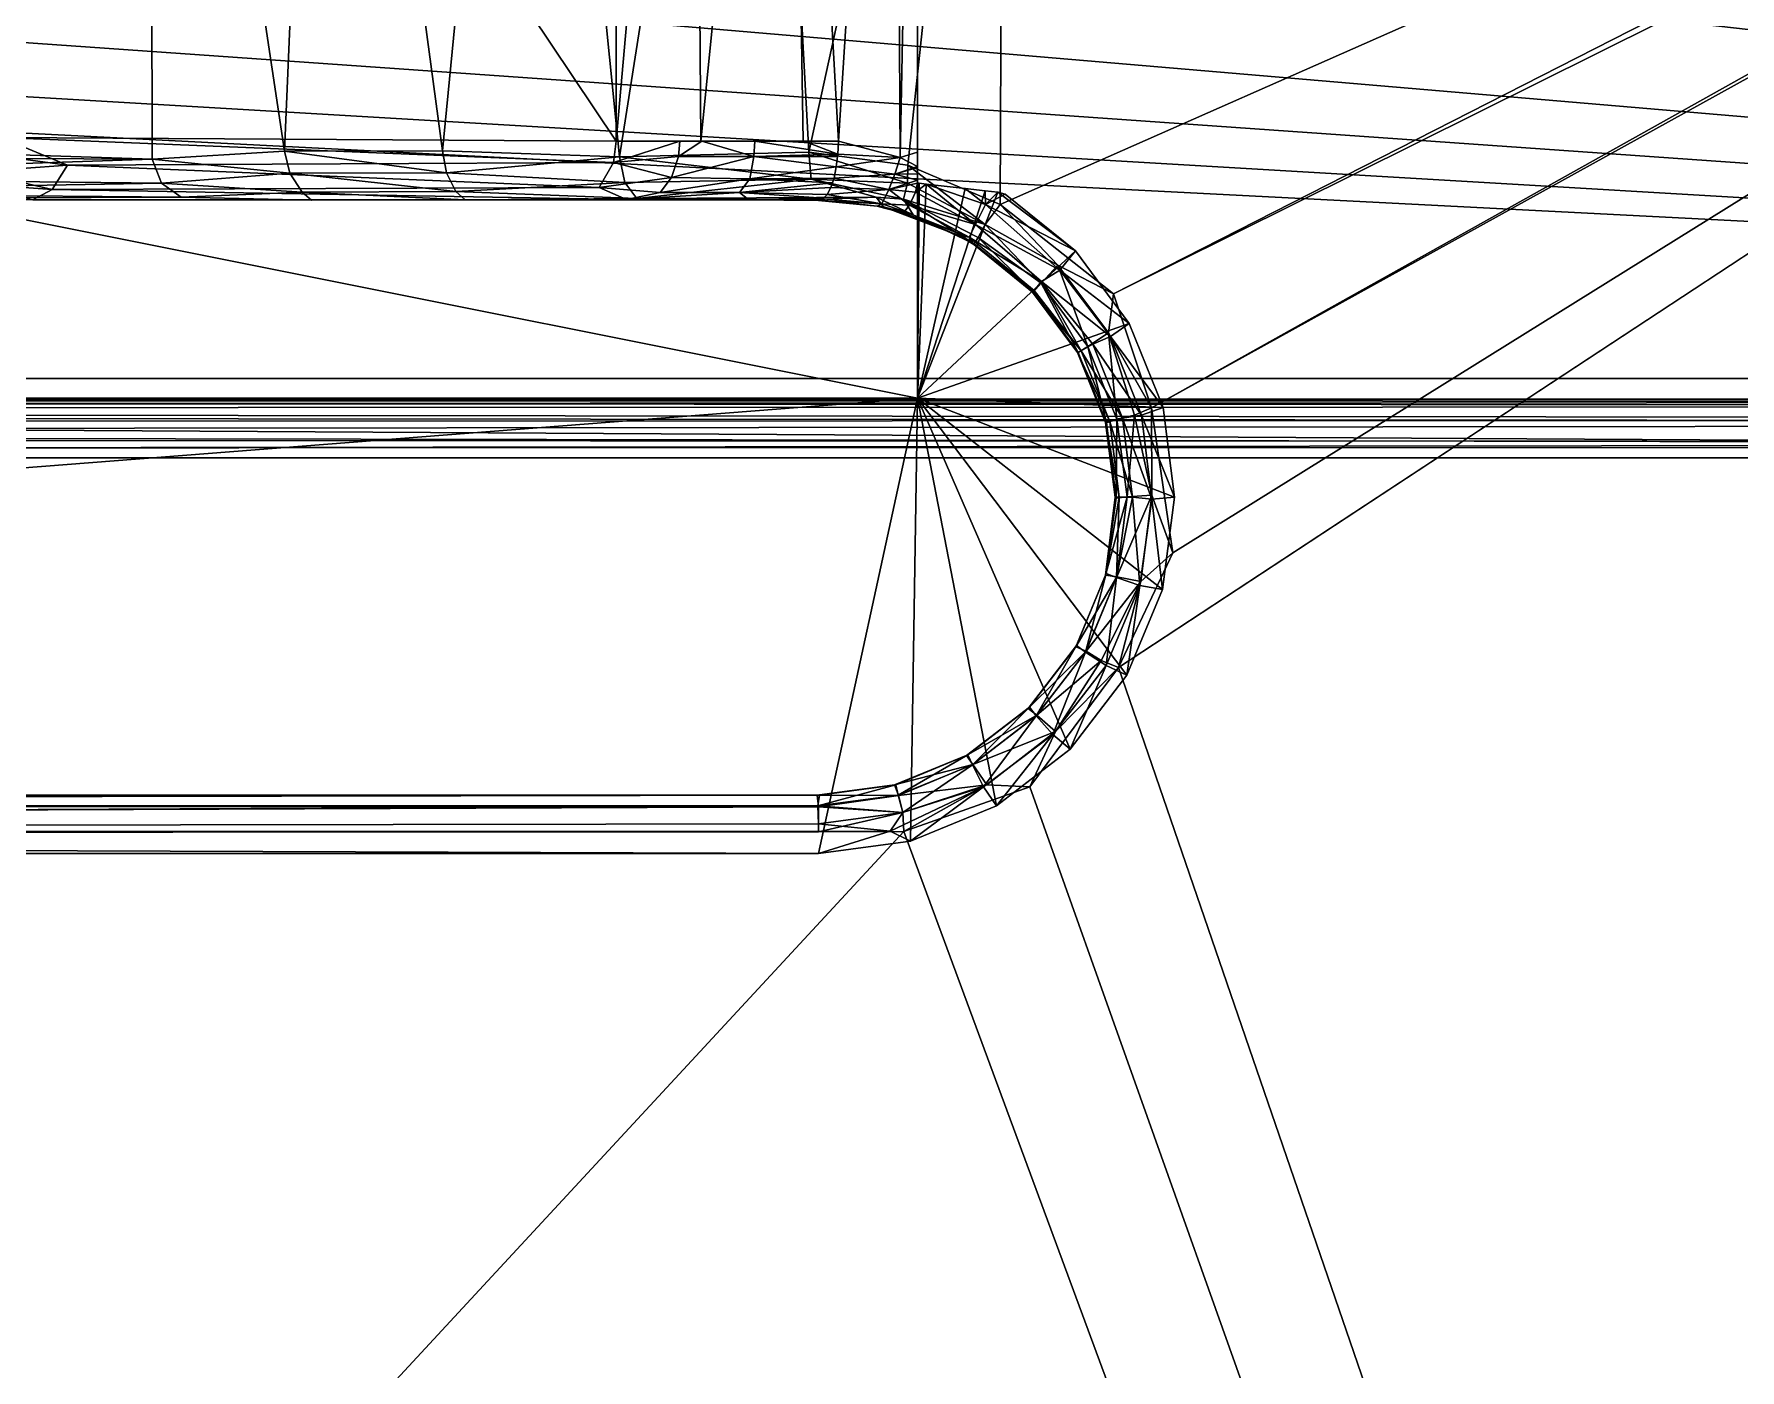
# Model space of a CAD drawing. Extents: x 1024.23 to 1033.17, y -779.2 to -772.4.
# Drawn here: x 1029.754 to 1030.616, y -774.091 to -773.416 of the extents above; entities that cross this region are included whole.
import ezdxf

# ---------------------------------------------------------------- set-up
doc = ezdxf.new("R2010")
doc.units = 0

msp = doc.modelspace()

# ---------------------------------------------------------------- linework, layer by layer
for points in [[(1031.472534, -772.96637, 5.699553), (1030.329102, -773.678345, 5.699544), (1030.301636, -773.736206, 5.699123)], [(1031.472534, -772.96637, 5.699553), (1030.301636, -773.736206, 5.699123), (1032.170044, -779.170166, 5.699554)], [(1030.329102, -773.678345, 5.699544), (1031.472534, -772.96637, 5.699553), (1030.318359, -773.60498, 5.699123)], [(1030.318359, -773.60498, 5.699123), (1031.472534, -772.96637, 5.699553), (1031.401489, -772.999084, 5.699123)], [(1027.200073, -773.600159, 4.699555), (1030.200073, -773.600159, 4.699555), (1027.200073, -773.000183, 4.699555)], [(1027.200073, -773.000183, 4.699555), (1030.200073, -773.600159, 4.699555), (1030.200073, -773.000183, 4.699555)], [(1030.200073, -773.600159, 4.699555), (1030.200073, -773.475769, 5.395577), (1030.200073, -773.000183, 4.699555)], [(1030.200073, -773.000183, 4.699555), (1030.200073, -773.475769, 5.395577), (1030.200073, -773.030151, 5.395577)], [(1030.318359, -773.60498, 5.699123), (1031.401489, -772.999084, 5.699123), (1030.299194, -773.547302, 5.699549)], [(1030.299194, -773.547302, 5.699549), (1031.401489, -772.999084, 5.699123), (1031.335693, -773.019226, 5.699176)], [(1029.505005, -773.469238, 5.098463), (1029.8125, -773.024841, 5.489408), (1029.501099, -773.032593, 5.093271)], [(1029.813354, -773.479309, 5.489368), (1029.8125, -773.024841, 5.489408), (1029.505005, -773.469238, 5.098463)], [(1029.880127, -773.475281, 5.561125), (1029.899414, -773.024719, 5.577492), (1029.8125, -773.024841, 5.489408)], [(1029.880127, -773.475281, 5.561125), (1029.8125, -773.024841, 5.489408), (1029.813354, -773.479309, 5.489368)], [(1029.960083, -773.475037, 5.619996), (1029.899414, -773.024719, 5.577492), (1029.880127, -773.475281, 5.561125)], [(1029.960083, -773.475037, 5.619996), (1030.004028, -773.024719, 5.64384), (1029.899414, -773.024719, 5.577492)], [(1030.049438, -773.478088, 5.663051), (1030.004028, -773.024719, 5.64384), (1029.960083, -773.475037, 5.619996)], [(1030.049438, -773.478088, 5.663051), (1030.120728, -773.024719, 5.685105), (1030.004028, -773.024719, 5.64384)], [(1030.047852, -773.030151, 5.304009), (1030.08728, -773.025146, 5.344484), (1030.047852, -773.470154, 5.304009)], [(1030.047852, -773.470154, 5.304009), (1030.08728, -773.025146, 5.344484), (1030.090576, -773.470154, 5.346629)], [(1030.145142, -773.47583, 5.69003), (1030.120728, -773.024719, 5.685105), (1030.049438, -773.478088, 5.663051)], [(1030.090576, -773.470154, 5.346629), (1030.08728, -773.025146, 5.344484), (1030.13501, -773.025696, 5.374614)], [(1030.090576, -773.470154, 5.346629), (1030.13501, -773.025696, 5.374614), (1030.142334, -773.470154, 5.377757)], [(1030.145142, -773.47583, 5.69003), (1030.243896, -773.02478, 5.699205), (1030.120728, -773.024719, 5.685105)], [(1030.160156, -773.470154, 5.384913), (1030.13501, -773.025696, 5.374614), (1030.188599, -773.022705, 5.393919)], [(1030.142334, -773.470154, 5.377757), (1030.13501, -773.025696, 5.374614), (1030.160156, -773.470154, 5.384913)], [(1030.19519, -773.4823, 5.697005), (1030.243896, -773.02478, 5.699205), (1030.145142, -773.47583, 5.69003)], [(1030.160156, -773.470154, 5.384913), (1030.188599, -773.022705, 5.393919), (1030.191284, -773.478394, 5.39413)], [(1030.191284, -773.478394, 5.39413), (1030.188599, -773.022705, 5.393919), (1030.200073, -773.030151, 5.395577)], [(1030.19519, -773.4823, 5.697005), (1030.241821, -773.502197, 5.69911), (1030.243896, -773.02478, 5.699205)], [(1030.243896, -773.02478, 5.699205), (1030.241821, -773.502197, 5.69911), (1031.335693, -773.019226, 5.699176)], [(1031.335693, -773.019226, 5.699176), (1030.241821, -773.502197, 5.69911), (1030.299194, -773.547302, 5.699549)], [(1029.75354, -773.030945, 4.929466), (1030.047852, -773.470154, 5.304009), (1029.736816, -773.468445, 4.908814)], [(1030.047852, -773.030151, 5.304009), (1030.047852, -773.470154, 5.304009), (1029.75354, -773.030945, 4.929466)], [(1030.191284, -773.478394, 5.39413), (1030.200073, -773.030151, 5.395577), (1030.200073, -773.475769, 5.395577)], [(1025.230103, -773.59021, 2.679559), (1028.459961, -773.400208, 2.679559), (1032.170044, -773.59021, 2.679559)], [(1028.940063, -773.400208, 2.679559), (1032.170044, -773.59021, 2.679559), (1028.459961, -773.400208, 2.679559)], [(1029.459961, -773.400208, 2.679559), (1032.170044, -773.59021, 2.679559), (1028.940063, -773.400208, 2.679559)], [(1029.459961, -773.400208, 2.679559), (1029.940063, -773.400208, 2.679559), (1032.170044, -773.59021, 2.679559)], [(1029.940063, -773.400208, 2.679559), (1030.5, -773.400208, 2.679559), (1032.170044, -773.59021, 2.679559)], [(1031.150024, -773.400208, 2.679559), (1032.170044, -773.59021, 2.679559), (1030.5, -773.400208, 2.679559)], [(1029.813354, -773.479309, 5.489368), (1029.505005, -773.469238, 5.098463), (1029.537354, -773.477966, 5.138176)], [(1029.736816, -773.468445, 4.908814), (1029.770508, -773.482422, 4.954925), (1029.731689, -773.477173, 4.908119)], [(1030.046387, -773.481079, 5.305125), (1029.770508, -773.482422, 4.954925), (1029.736816, -773.468445, 4.908814)], [(1030.046387, -773.481079, 5.305125), (1029.736816, -773.468445, 4.908814), (1030.047852, -773.470154, 5.304009)], [(1029.880127, -773.475281, 5.561125), (1029.813354, -773.479309, 5.489368), (1029.882935, -773.48645, 5.557981)], [(1029.880127, -773.475281, 5.561125), (1029.962036, -773.486267, 5.616371), (1029.960083, -773.475037, 5.619996)], [(1029.882935, -773.48645, 5.557981), (1029.962036, -773.486267, 5.616371), (1029.880127, -773.475281, 5.561125)], [(1030.049438, -773.478088, 5.663051), (1029.960083, -773.475037, 5.619996), (1029.962036, -773.486267, 5.616371)], [(1030.046387, -773.481079, 5.305125), (1030.047852, -773.470154, 5.304009), (1030.079956, -773.470154, 5.337858)], [(1030.046387, -773.481079, 5.305125), (1030.079956, -773.470154, 5.337858), (1030.079346, -773.477966, 5.338627)], [(1030.079346, -773.477966, 5.338627), (1030.079956, -773.470154, 5.337858), (1030.091187, -773.470154, 5.345893)], [(1030.079346, -773.477966, 5.338627), (1030.091187, -773.470154, 5.345893), (1030.11731, -773.477966, 5.366024)], [(1030.11731, -773.477966, 5.366024), (1030.091187, -773.470154, 5.345893), (1030.11792, -773.470154, 5.365142)], [(1030.11731, -773.477966, 5.366024), (1030.11792, -773.470154, 5.365142), (1030.15979, -773.476868, 5.385621)], [(1030.15979, -773.476868, 5.385621), (1030.11792, -773.470154, 5.365142), (1030.142822, -773.470154, 5.376801)], [(1030.15979, -773.476868, 5.385621), (1030.142822, -773.470154, 5.376801), (1030.160156, -773.470154, 5.384913)], [(1030.160156, -773.470154, 5.384913), (1030.191284, -773.478394, 5.39413), (1030.15979, -773.476868, 5.385621)], [(1029.813354, -773.479309, 5.489368), (1029.537354, -773.477966, 5.138176), (1029.541504, -773.488464, 5.135571)], [(1029.813354, -773.479309, 5.489368), (1029.541504, -773.488464, 5.135571), (1029.817993, -773.491394, 5.482948)], [(1029.731689, -773.477173, 4.908119), (1029.770508, -773.482422, 4.954925), (1029.724243, -773.485779, 4.910815)], [(1029.724243, -773.485779, 4.910815), (1029.770508, -773.482422, 4.954925), (1029.762817, -773.494568, 4.96098)], [(1030.039185, -773.493713, 5.310834), (1029.762817, -773.494568, 4.96098), (1029.770508, -773.482422, 4.954925)], [(1030.039185, -773.493713, 5.310834), (1029.770508, -773.482422, 4.954925), (1030.046387, -773.481079, 5.305125)], [(1029.882935, -773.48645, 5.557981), (1029.813354, -773.479309, 5.489368), (1029.817993, -773.491394, 5.482948)], [(1030.049438, -773.478088, 5.663051), (1029.962036, -773.486267, 5.616371), (1030.052124, -773.49115, 5.65594)], [(1030.039185, -773.493713, 5.310834), (1030.046387, -773.481079, 5.305125), (1030.075806, -773.488647, 5.342227)], [(1030.046387, -773.481079, 5.305125), (1030.079346, -773.477966, 5.338627), (1030.075806, -773.488647, 5.342227)], [(1030.145142, -773.47583, 5.69003), (1030.049438, -773.478088, 5.663051), (1030.146362, -773.489441, 5.684042)], [(1030.146362, -773.489441, 5.684042), (1030.049438, -773.478088, 5.663051), (1030.052124, -773.49115, 5.65594)], [(1030.075806, -773.488647, 5.342227), (1030.079346, -773.477966, 5.338627), (1030.11731, -773.477966, 5.366024)], [(1030.075806, -773.488647, 5.342227), (1030.11731, -773.477966, 5.366024), (1030.115356, -773.489319, 5.371433)], [(1030.115356, -773.489319, 5.371433), (1030.11731, -773.477966, 5.366024), (1030.159058, -773.483154, 5.38771)], [(1030.115356, -773.489319, 5.371433), (1030.159058, -773.483154, 5.38771), (1030.157959, -773.488892, 5.391075)], [(1030.159668, -773.477905, 5.385968), (1030.11731, -773.477966, 5.366024), (1030.15979, -773.476868, 5.385621)], [(1030.11731, -773.477966, 5.366024), (1030.159668, -773.477905, 5.385968), (1030.159058, -773.483154, 5.38771)], [(1030.146362, -773.489441, 5.684042), (1030.195068, -773.491455, 5.693548), (1030.145142, -773.47583, 5.69003)], [(1030.145142, -773.47583, 5.69003), (1030.195068, -773.491455, 5.693548), (1030.19519, -773.4823, 5.697005)], [(1030.159058, -773.483154, 5.38771), (1030.188721, -773.486816, 5.396501), (1030.157959, -773.488892, 5.391075)], [(1030.15979, -773.476868, 5.385621), (1030.191284, -773.478394, 5.39413), (1030.159058, -773.483154, 5.38771)], [(1030.159058, -773.483154, 5.38771), (1030.191284, -773.478394, 5.39413), (1030.188721, -773.486816, 5.396501)], [(1030.188721, -773.486816, 5.396501), (1030.191284, -773.478394, 5.39413), (1030.200073, -773.482971, 5.396448)], [(1030.200073, -773.482971, 5.396448), (1030.200073, -773.483459, 5.396506), (1030.188721, -773.486816, 5.396501)], [(1030.200073, -773.483459, 5.396506), (1030.200073, -773.486694, 5.397475), (1030.188721, -773.486816, 5.396501)], [(1030.200073, -773.482971, 5.396448), (1030.191284, -773.478394, 5.39413), (1030.200073, -773.475769, 5.395577)], [(1030.234375, -773.512329, 5.69353), (1030.19519, -773.4823, 5.697005), (1030.195068, -773.491455, 5.693548)], [(1030.241821, -773.502197, 5.69911), (1030.19519, -773.4823, 5.697005), (1030.234375, -773.512329, 5.69353)], [(1030.200073, -773.600159, 4.699555), (1030.200073, -773.482971, 5.396448), (1030.200073, -773.475769, 5.395577)], [(1030.200073, -773.483459, 5.396506), (1030.200073, -773.482971, 5.396448), (1030.200073, -773.600159, 4.699555)], [(1030.200073, -773.486694, 5.397475), (1030.200073, -773.483459, 5.396506), (1030.200073, -773.600159, 4.699555)], [(1029.817993, -773.491394, 5.482948), (1029.541504, -773.488464, 5.135571), (1029.54834, -773.496155, 5.129541)], [(1029.817993, -773.491394, 5.482948), (1029.54834, -773.496155, 5.129541), (1029.828003, -773.498535, 5.477743)], [(1029.724243, -773.485779, 4.910815), (1029.762817, -773.494568, 4.96098), (1029.713379, -773.49115, 4.917497)], [(1029.713379, -773.49115, 4.917497), (1029.762817, -773.494568, 4.96098), (1029.75293, -773.499878, 4.968769)], [(1029.882935, -773.48645, 5.557981), (1029.817993, -773.491394, 5.482948), (1029.88916, -773.495911, 5.550656)], [(1029.88916, -773.495911, 5.550656), (1029.817993, -773.491394, 5.482948), (1029.828003, -773.498535, 5.477743)], [(1029.882935, -773.48645, 5.557981), (1029.966797, -773.495728, 5.608038), (1029.962036, -773.486267, 5.616371)], [(1029.88916, -773.495911, 5.550656), (1029.966797, -773.495728, 5.608038), (1029.882935, -773.48645, 5.557981)], [(1030.052124, -773.49115, 5.65594), (1029.962036, -773.486267, 5.616371), (1029.966797, -773.495728, 5.608038)], [(1030.058228, -773.499268, 5.644531), (1030.052124, -773.49115, 5.65594), (1029.966797, -773.495728, 5.608038)], [(1030.039185, -773.493713, 5.310834), (1030.075806, -773.488647, 5.342227), (1030.070068, -773.496155, 5.349155)], [(1030.146362, -773.489441, 5.684042), (1030.052124, -773.49115, 5.65594), (1030.058228, -773.499268, 5.644531)], [(1030.058228, -773.499268, 5.644531), (1030.179199, -773.498596, 5.681735), (1030.146362, -773.489441, 5.684042)], [(1030.070068, -773.496155, 5.349155), (1030.075806, -773.488647, 5.342227), (1030.115356, -773.489319, 5.371433)], [(1030.070068, -773.496155, 5.349155), (1030.115356, -773.489319, 5.371433), (1030.110229, -773.496155, 5.378078)], [(1030.110229, -773.496155, 5.378078), (1030.115356, -773.489319, 5.371433), (1030.157104, -773.491211, 5.393312)], [(1030.110229, -773.496155, 5.378078), (1030.157104, -773.491211, 5.393312), (1030.156372, -773.493652, 5.395547)], [(1030.115356, -773.489319, 5.371433), (1030.157959, -773.488892, 5.391075), (1030.157104, -773.491211, 5.393312)], [(1030.146362, -773.489441, 5.684042), (1030.179199, -773.498596, 5.681735), (1030.193115, -773.499512, 5.686531)], [(1030.146362, -773.489441, 5.684042), (1030.193115, -773.499512, 5.686531), (1030.195068, -773.491455, 5.693548)], [(1030.157959, -773.488892, 5.391075), (1030.185547, -773.494568, 5.401362), (1030.156372, -773.493652, 5.395547)], [(1030.157959, -773.488892, 5.391075), (1030.188721, -773.486816, 5.396501), (1030.185547, -773.494568, 5.401362)], [(1030.188721, -773.486816, 5.396501), (1030.200073, -773.489868, 5.398871), (1030.185547, -773.494568, 5.401362)], [(1030.200073, -773.491394, 5.399554), (1030.185547, -773.494568, 5.401362), (1030.200073, -773.489868, 5.398871)], [(1030.199097, -773.495911, 5.40249), (1030.185547, -773.494568, 5.401362), (1030.200073, -773.491394, 5.399554)], [(1030.188721, -773.486816, 5.396501), (1030.200073, -773.486694, 5.397475), (1030.200073, -773.489868, 5.398871)], [(1030.234375, -773.512329, 5.69353), (1030.195068, -773.491455, 5.693548), (1030.193115, -773.499512, 5.686531)], [(1030.200073, -773.491394, 5.399554), (1030.200928, -773.491455, 5.399554), (1030.199097, -773.495911, 5.40249)], [(1030.204468, -773.491882, 5.399554), (1030.199097, -773.495911, 5.40249), (1030.200928, -773.491455, 5.399554)], [(1030.229492, -773.51239, 5.408076), (1030.199097, -773.495911, 5.40249), (1030.204468, -773.491882, 5.399554)], [(1030.200073, -773.600159, 4.699555), (1030.200073, -773.489868, 5.398871), (1030.200073, -773.486694, 5.397475)], [(1030.200073, -773.600159, 4.699555), (1030.200073, -773.491394, 5.399554), (1030.200073, -773.489868, 5.398871)], [(1030.200073, -773.600159, 5.399554), (1030.200928, -773.491455, 5.399554), (1030.200073, -773.491394, 5.399554)], [(1030.200073, -773.600159, 5.399554), (1030.200073, -773.491394, 5.399554), (1030.200073, -773.600159, 4.699555)], [(1030.200073, -773.600159, 5.399554), (1030.204468, -773.491882, 5.399554), (1030.200928, -773.491455, 5.399554)], [(1030.224121, -773.49408, 5.399554), (1030.204468, -773.491882, 5.399554), (1030.200073, -773.600159, 5.399554)], [(1030.229492, -773.51239, 5.408076), (1030.204468, -773.491882, 5.399554), (1030.234497, -773.502258, 5.401144)], [(1030.234497, -773.502258, 5.401144), (1030.204468, -773.491882, 5.399554), (1030.224121, -773.49408, 5.399554)], [(1029.828003, -773.498535, 5.477743), (1029.54834, -773.496155, 5.129541), (1029.555176, -773.499573, 5.124216)], [(1029.828003, -773.498535, 5.477743), (1029.555176, -773.499573, 5.124216), (1029.893921, -773.5, 5.539642)], [(1029.555176, -773.499573, 5.124216), (1029.75293, -773.499878, 4.968769), (1029.893921, -773.5, 5.539642)], [(1030.053101, -773.499756, 5.34703), (1029.75293, -773.499878, 4.968769), (1029.762817, -773.494568, 4.96098)], [(1029.893921, -773.5, 5.539642), (1029.75293, -773.499878, 4.968769), (1030.053101, -773.499756, 5.34703)], [(1030.053101, -773.499756, 5.34703), (1029.762817, -773.494568, 4.96098), (1030.039185, -773.493713, 5.310834)], [(1029.828003, -773.498535, 5.477743), (1029.893921, -773.5, 5.539642), (1029.88916, -773.495911, 5.550656)], [(1029.88916, -773.495911, 5.550656), (1029.971558, -773.499878, 5.597942), (1029.966797, -773.495728, 5.608038)], [(1029.88916, -773.495911, 5.550656), (1029.893921, -773.5, 5.539642), (1029.971558, -773.499878, 5.597942)], [(1029.893921, -773.5, 5.539642), (1030.053101, -773.499756, 5.34703), (1029.971558, -773.499878, 5.597942)], [(1029.966797, -773.495728, 5.608038), (1029.971558, -773.499878, 5.597942), (1030.058228, -773.499268, 5.644531)], [(1029.971558, -773.499878, 5.597942), (1030.114868, -773.499878, 5.392987), (1030.058228, -773.499268, 5.644531)], [(1029.971558, -773.499878, 5.597942), (1030.053101, -773.499756, 5.34703), (1030.114868, -773.499878, 5.392987)], [(1030.053101, -773.499756, 5.34703), (1030.039185, -773.493713, 5.310834), (1030.070068, -773.496155, 5.349155)], [(1030.053101, -773.499756, 5.34703), (1030.070068, -773.496155, 5.349155), (1030.110229, -773.496155, 5.378078)], [(1030.053101, -773.499756, 5.34703), (1030.110229, -773.496155, 5.378078), (1030.114868, -773.499878, 5.392987)], [(1030.058228, -773.499268, 5.644531), (1030.148804, -773.499634, 5.666546), (1030.179199, -773.498596, 5.681735)], [(1030.058228, -773.499268, 5.644531), (1030.114868, -773.499878, 5.392987), (1030.150024, -773.500183, 5.413156)], [(1030.058228, -773.499268, 5.644531), (1030.150024, -773.500183, 5.413156), (1030.148804, -773.499634, 5.666546)], [(1030.154419, -773.497192, 5.400902), (1030.110229, -773.496155, 5.378078), (1030.156372, -773.493652, 5.395547)], [(1030.110229, -773.496155, 5.378078), (1030.154419, -773.497192, 5.400902), (1030.152588, -773.499023, 5.405879)], [(1030.114868, -773.499878, 5.392987), (1030.110229, -773.496155, 5.378078), (1030.152588, -773.499023, 5.405879)], [(1030.114868, -773.499878, 5.392987), (1030.152588, -773.499023, 5.405879), (1030.152344, -773.49939, 5.406871)], [(1030.114868, -773.499878, 5.392987), (1030.152344, -773.49939, 5.406871), (1030.150024, -773.500183, 5.413156)], [(1030.148804, -773.499634, 5.666546), (1030.182861, -773.503479, 5.671842), (1030.179199, -773.498596, 5.681735)], [(1030.179688, -773.503113, 5.423317), (1030.182861, -773.503479, 5.671842), (1030.148804, -773.499634, 5.666546)], [(1030.179688, -773.503113, 5.423317), (1030.148804, -773.499634, 5.666546), (1030.150024, -773.500183, 5.413156)], [(1030.152344, -773.49939, 5.406871), (1030.182129, -773.501953, 5.413209), (1030.150024, -773.500183, 5.413156)], [(1030.150024, -773.500183, 5.413156), (1030.182129, -773.501953, 5.413209), (1030.179688, -773.503113, 5.423317)], [(1030.154419, -773.497192, 5.400902), (1030.182129, -773.501953, 5.413209), (1030.152344, -773.49939, 5.406871)], [(1030.156372, -773.493652, 5.395547), (1030.185547, -773.494568, 5.401362), (1030.154419, -773.497192, 5.400902)], [(1030.154419, -773.497192, 5.400902), (1030.185547, -773.494568, 5.401362), (1030.182129, -773.501953, 5.413209)], [(1030.193115, -773.499512, 5.686531), (1030.179199, -773.498596, 5.681735), (1030.197998, -773.507507, 5.674222)], [(1030.197998, -773.507507, 5.674222), (1030.179199, -773.498596, 5.681735), (1030.182861, -773.503479, 5.671842)], [(1030.196045, -773.502502, 5.409901), (1030.182129, -773.501953, 5.413209), (1030.185547, -773.494568, 5.401362)], [(1030.196045, -773.502502, 5.409901), (1030.185547, -773.494568, 5.401362), (1030.199097, -773.495911, 5.40249)], [(1030.234375, -773.512329, 5.69353), (1030.193115, -773.499512, 5.686531), (1030.230835, -773.518982, 5.684554)], [(1030.230835, -773.518982, 5.684554), (1030.193115, -773.499512, 5.686531), (1030.22876, -773.522034, 5.674929)], [(1030.22876, -773.522034, 5.674929), (1030.193115, -773.499512, 5.686531), (1030.197998, -773.507507, 5.674222)], [(1030.229492, -773.51239, 5.408076), (1030.196045, -773.502502, 5.409901), (1030.199097, -773.495911, 5.40249)], [(1030.200073, -773.600159, 5.399554), (1030.234375, -773.495239, 5.399554), (1030.224121, -773.49408, 5.399554)], [(1030.240723, -773.495972, 5.399554), (1030.234375, -773.495239, 5.399554), (1030.200073, -773.600159, 5.399554)], [(1030.279907, -773.525635, 5.399554), (1030.240723, -773.495972, 5.399554), (1030.200073, -773.600159, 5.399554)], [(1030.234497, -773.502258, 5.401144), (1030.224121, -773.49408, 5.399554), (1030.234375, -773.495239, 5.399554)], [(1030.234497, -773.502258, 5.401144), (1030.234375, -773.495239, 5.399554), (1030.240723, -773.495972, 5.399554)], [(1030.234497, -773.502258, 5.401144), (1030.240723, -773.495972, 5.399554), (1030.244385, -773.496948, 5.399554)], [(1030.234497, -773.502258, 5.401144), (1030.244385, -773.496948, 5.399554), (1030.279907, -773.525635, 5.399554)], [(1030.244385, -773.496948, 5.399554), (1030.240723, -773.495972, 5.399554), (1030.279907, -773.525635, 5.399554)], [(1030.193604, -773.505798, 5.419356), (1030.179688, -773.503113, 5.423317), (1030.182129, -773.501953, 5.413209)], [(1030.192383, -773.506287, 5.426138), (1030.179688, -773.503113, 5.423317), (1030.193604, -773.505798, 5.419356)], [(1030.18335, -773.504089, 5.424131), (1030.182861, -773.503479, 5.671842), (1030.179688, -773.503113, 5.423317)], [(1030.193604, -773.505798, 5.419356), (1030.182129, -773.501953, 5.413209), (1030.196045, -773.502502, 5.409901)], [(1030.214844, -773.515564, 5.428711), (1030.197998, -773.507507, 5.674222), (1030.182861, -773.503479, 5.671842)], [(1030.214844, -773.515564, 5.428711), (1030.182861, -773.503479, 5.671842), (1030.192383, -773.506287, 5.426138)], [(1030.192383, -773.506287, 5.426138), (1030.182861, -773.503479, 5.671842), (1030.18335, -773.504089, 5.424131)], [(1030.226196, -773.518738, 5.419252), (1030.192383, -773.506287, 5.426138), (1030.193604, -773.505798, 5.419356)], [(1030.220947, -773.517944, 5.429399), (1030.192383, -773.506287, 5.426138), (1030.226196, -773.518738, 5.419252)], [(1030.226196, -773.518738, 5.419252), (1030.193604, -773.505798, 5.419356), (1030.196045, -773.502502, 5.409901)], [(1030.226196, -773.518738, 5.419252), (1030.196045, -773.502502, 5.409901), (1030.229492, -773.51239, 5.408076)], [(1030.22876, -773.522034, 5.674929), (1030.197998, -773.507507, 5.674222), (1030.214844, -773.515564, 5.428711)], [(1030.271973, -773.535339, 5.402016), (1030.229492, -773.51239, 5.408076), (1030.234497, -773.502258, 5.401144)], [(1030.234375, -773.512329, 5.69353), (1030.270996, -773.532898, 5.697522), (1030.241821, -773.502197, 5.69911)], [(1030.279907, -773.525635, 5.399554), (1030.271973, -773.535339, 5.402016), (1030.234497, -773.502258, 5.401144)], [(1030.241821, -773.502197, 5.69911), (1030.270996, -773.532898, 5.697522), (1030.299194, -773.547302, 5.699549)], [(1030.220947, -773.517944, 5.429399), (1030.22876, -773.522034, 5.674929), (1030.214844, -773.515564, 5.428711)], [(1030.228638, -773.522461, 5.429554), (1030.220947, -773.517944, 5.429399), (1030.226196, -773.518738, 5.419252)], [(1030.228638, -773.522461, 5.429554), (1030.22876, -773.522034, 5.674929), (1030.220947, -773.517944, 5.429399)], [(1030.226196, -773.518738, 5.419252), (1030.229492, -773.51239, 5.408076), (1030.262695, -773.541199, 5.410403)], [(1030.262695, -773.541199, 5.410403), (1030.229492, -773.51239, 5.408076), (1030.271973, -773.535339, 5.402016)], [(1030.230835, -773.518982, 5.684554), (1030.262573, -773.542053, 5.687992), (1030.234375, -773.512329, 5.69353)], [(1030.234375, -773.512329, 5.69353), (1030.262573, -773.542053, 5.687992), (1030.270996, -773.532898, 5.697522)], [(1030.279907, -773.525635, 5.399554), (1030.200073, -773.600159, 5.399554), (1030.307129, -773.562439, 5.399554)], [(1030.226196, -773.518738, 5.419252), (1030.262695, -773.541199, 5.410403), (1030.259033, -773.545654, 5.421789)], [(1030.259033, -773.545654, 5.421789), (1030.228638, -773.522461, 5.429554), (1030.226196, -773.518738, 5.419252)], [(1030.242798, -773.533813, 5.429554), (1030.22876, -773.522034, 5.674929), (1030.228638, -773.522461, 5.429554)], [(1030.258301, -773.546448, 5.429554), (1030.228638, -773.522461, 5.429554), (1030.259033, -773.545654, 5.421789)], [(1030.22876, -773.522034, 5.674929), (1030.258789, -773.546326, 5.674928), (1030.230835, -773.518982, 5.684554)], [(1030.242798, -773.533813, 5.429554), (1030.258789, -773.546326, 5.674928), (1030.22876, -773.522034, 5.674929)], [(1030.230835, -773.518982, 5.684554), (1030.258789, -773.546326, 5.674928), (1030.262573, -773.542053, 5.687992)], [(1030.279907, -773.525635, 5.399554), (1030.307129, -773.562439, 5.399554), (1030.271973, -773.535339, 5.402016)], [(1030.258301, -773.546448, 5.429554), (1030.258789, -773.546326, 5.674928), (1030.242798, -773.533813, 5.429554)], [(1030.262573, -773.542053, 5.687992), (1030.286133, -773.573975, 5.687992), (1030.270996, -773.532898, 5.697522)], [(1030.271973, -773.535339, 5.402016), (1030.297607, -773.568909, 5.401586), (1030.262695, -773.541199, 5.410403)], [(1030.270996, -773.532898, 5.697522), (1030.286133, -773.573975, 5.687992), (1030.296631, -773.567139, 5.697522)], [(1030.270996, -773.532898, 5.697522), (1030.296631, -773.567139, 5.697522), (1030.299194, -773.547302, 5.699549)], [(1030.271973, -773.535339, 5.402016), (1030.307129, -773.562439, 5.399554), (1030.297607, -773.568909, 5.401586)], [(1030.258789, -773.546326, 5.674928), (1030.281372, -773.577026, 5.674926), (1030.262573, -773.542053, 5.687992)], [(1030.262695, -773.541199, 5.410403), (1030.282837, -773.576111, 5.417962), (1030.259033, -773.545654, 5.421789)], [(1030.262573, -773.542053, 5.687992), (1030.281372, -773.577026, 5.674926), (1030.286133, -773.573975, 5.687992)], [(1030.262695, -773.541199, 5.410403), (1030.297607, -773.568909, 5.401586), (1030.288696, -773.572754, 5.408341)], [(1030.262695, -773.541199, 5.410403), (1030.288696, -773.572754, 5.408341), (1030.282837, -773.576111, 5.417962)], [(1030.259033, -773.545654, 5.421789), (1030.282837, -773.576111, 5.417962), (1030.258301, -773.546448, 5.429554)], [(1030.266357, -773.557312, 5.429554), (1030.258789, -773.546326, 5.674928), (1030.258301, -773.546448, 5.429554)], [(1030.258301, -773.546448, 5.429554), (1030.282837, -773.576111, 5.417962), (1030.281006, -773.577026, 5.429554)], [(1030.266357, -773.557312, 5.429554), (1030.281372, -773.577026, 5.674926), (1030.258789, -773.546326, 5.674928)], [(1030.296631, -773.567139, 5.697522), (1030.318359, -773.60498, 5.699123), (1030.299194, -773.547302, 5.699549)], [(1030.281006, -773.577026, 5.429554), (1030.281372, -773.577026, 5.674926), (1030.266357, -773.557312, 5.429554)], [(1030.307129, -773.562439, 5.399554), (1030.200073, -773.600159, 5.399554), (1030.324219, -773.604858, 5.399554)], [(1030.286133, -773.573975, 5.687992), (1030.300903, -773.610657, 5.687992), (1030.296631, -773.567139, 5.697522)], [(1030.297607, -773.568909, 5.401586), (1030.313354, -773.608704, 5.401586), (1030.288696, -773.572754, 5.408341)], [(1030.296631, -773.567139, 5.697522), (1030.300903, -773.610657, 5.687992), (1030.309692, -773.608643, 5.695535)], [(1030.296631, -773.567139, 5.697522), (1030.309692, -773.608643, 5.695535), (1030.318359, -773.60498, 5.699123)], [(1030.307129, -773.562439, 5.399554), (1030.324219, -773.604858, 5.399554), (1030.297607, -773.568909, 5.401586)], [(1030.297607, -773.568909, 5.401586), (1030.324219, -773.604858, 5.399554), (1030.313354, -773.608704, 5.401586)], [(1030.282837, -773.576111, 5.417962), (1030.297241, -773.611938, 5.417959), (1030.281006, -773.577026, 5.429554)], [(1030.284302, -773.585449, 5.429554), (1030.281372, -773.577026, 5.674926), (1030.281006, -773.577026, 5.429554)], [(1030.281006, -773.577026, 5.429554), (1030.297241, -773.611938, 5.417959), (1030.295166, -773.612427, 5.429554)], [(1030.281372, -773.577026, 5.674926), (1030.295654, -773.612549, 5.674923), (1030.286133, -773.573975, 5.687992)], [(1030.284302, -773.585449, 5.429554), (1030.295654, -773.612549, 5.674923), (1030.281372, -773.577026, 5.674926)], [(1030.288696, -773.572754, 5.408341), (1030.303711, -773.610168, 5.408341), (1030.282837, -773.576111, 5.417962)], [(1030.282837, -773.576111, 5.417962), (1030.303711, -773.610168, 5.408341), (1030.297241, -773.611938, 5.417959)], [(1030.286133, -773.573975, 5.687992), (1030.295654, -773.612549, 5.674923), (1030.300903, -773.610657, 5.687992)], [(1030.288696, -773.572754, 5.408341), (1030.313354, -773.608704, 5.401586), (1030.303711, -773.610168, 5.408341)], [(1030.295166, -773.612427, 5.429554), (1030.295654, -773.612549, 5.674923), (1030.284302, -773.585449, 5.429554)], [(1032.170044, -773.59021, 2.799559), (1032.170044, -773.630188, 2.799559), (1025.230103, -773.59021, 2.799559)], [(1025.230103, -773.59021, 2.799559), (1032.170044, -773.630188, 2.799559), (1025.230103, -773.630188, 2.799559)], [(1025.230103, -773.59021, 2.679559), (1032.170044, -773.59021, 2.679559), (1025.230103, -773.59021, 2.799559)], [(1025.230103, -773.59021, 2.799559), (1032.170044, -773.59021, 2.679559), (1032.170044, -773.59021, 2.799559)], [(1032.168579, -773.600708, 2.774809), (1032.31604, -773.600403, 2.53541), (1025.227417, -773.600769, 2.775588)], [(1025.227417, -773.600769, 2.775588), (1032.31604, -773.600403, 2.53541), (1025.230103, -773.600647, 2.523717)], [(1032.168579, -773.600708, 2.774809), (1025.227417, -773.600769, 2.775588), (1032.170044, -773.604187, 2.784559)], [(1032.170044, -773.604187, 2.784559), (1025.227417, -773.600769, 2.775588), (1025.230103, -773.60614, 2.788103)], [(1025.230103, -773.600647, 2.523717), (1032.31604, -773.600403, 2.53541), (1032.170044, -773.60199, 2.518655)], [(1025.230103, -773.600647, 2.523717), (1032.170044, -773.60199, 2.518655), (1025.230103, -773.604187, 2.514559)], [(1025.230103, -773.604187, 2.514559), (1032.170044, -773.60199, 2.518655), (1032.170044, -773.611206, 2.506019)], [(1025.230103, -773.604187, 2.514559), (1032.170044, -773.611206, 2.506019), (1025.230103, -773.612366, 2.50515)], [(1032.170044, -773.604187, 2.784559), (1025.230103, -773.60614, 2.788103), (1032.170288, -773.612732, 2.794226)], [(1027.200073, -773.600159, 4.699555), (1027.200073, -773.600159, 5.399554), (1030.200073, -773.600159, 4.699555)], [(1030.200073, -773.600159, 4.699555), (1027.200073, -773.600159, 5.399554), (1030.200073, -773.600159, 5.399554)], [(1027.200073, -773.600159, 5.399554), (1027.25, -773.8302, 5.399554), (1030.200073, -773.600159, 5.399554)], [(1030.200073, -773.600159, 5.399554), (1027.25, -773.8302, 5.399554), (1030.150024, -773.8302, 5.399554)], [(1030.200073, -773.600159, 5.399554), (1030.150024, -773.8302, 5.399554), (1030.196533, -773.824036, 5.399554)], [(1030.196533, -773.824036, 5.399554), (1030.23999, -773.806091, 5.399554), (1030.200073, -773.600159, 5.399554)], [(1030.305908, -773.740173, 5.399554), (1030.323853, -773.696716, 5.399554), (1030.200073, -773.600159, 5.399554)], [(1030.200073, -773.600159, 5.399554), (1030.323853, -773.696716, 5.399554), (1030.329956, -773.650146, 5.399554)], [(1030.200073, -773.600159, 5.399554), (1030.329956, -773.650146, 5.399554), (1030.324219, -773.604858, 5.399554)], [(1030.200073, -773.600159, 5.399554), (1030.23999, -773.806091, 5.399554), (1030.277344, -773.777466, 5.399554)], [(1030.200073, -773.600159, 5.399554), (1030.277344, -773.777466, 5.399554), (1030.305908, -773.740173, 5.399554)], [(1032.170288, -773.612732, 2.794226), (1025.230103, -773.60614, 2.788103), (1025.230347, -773.620117, 2.797944)], [(1025.230103, -773.612366, 2.50515), (1032.170044, -773.611206, 2.506019), (1032.169434, -773.624878, 2.499829)], [(1025.230103, -773.612366, 2.50515), (1032.169434, -773.624878, 2.499829), (1025.232544, -773.625916, 2.499632)], [(1032.170288, -773.612732, 2.794226), (1025.230347, -773.620117, 2.797944), (1032.170044, -773.622375, 2.798536)], [(1030.297241, -773.611938, 5.417959), (1030.302002, -773.650208, 5.417961), (1030.295166, -773.612427, 5.429554)], [(1030.295776, -773.616882, 5.429554), (1030.295654, -773.612549, 5.674923), (1030.295166, -773.612427, 5.429554)], [(1030.295166, -773.612427, 5.429554), (1030.302002, -773.650208, 5.417961), (1030.300049, -773.650146, 5.429554)], [(1030.295654, -773.612549, 5.674923), (1030.300537, -773.650574, 5.675569), (1030.300903, -773.610657, 5.687992)], [(1030.295776, -773.616882, 5.429554), (1030.300537, -773.650574, 5.675569), (1030.295654, -773.612549, 5.674923)], [(1030.303711, -773.610168, 5.408341), (1030.308838, -773.650146, 5.408341), (1030.297241, -773.611938, 5.417959)], [(1030.297241, -773.611938, 5.417959), (1030.308838, -773.650146, 5.408341), (1030.302002, -773.650208, 5.417961)], [(1030.300903, -773.610657, 5.687992), (1030.300537, -773.650574, 5.675569), (1030.30603, -773.649963, 5.687992)], [(1030.300903, -773.610657, 5.687992), (1030.30603, -773.649963, 5.687992), (1030.309692, -773.608643, 5.695535)], [(1030.313354, -773.608704, 5.401586), (1030.318481, -773.651184, 5.401586), (1030.303711, -773.610168, 5.408341)], [(1030.303711, -773.610168, 5.408341), (1030.318481, -773.651184, 5.401586), (1030.308838, -773.650146, 5.408341)], [(1030.309692, -773.608643, 5.695535), (1030.30603, -773.649963, 5.687992), (1030.318481, -773.64917, 5.697522)], [(1030.309692, -773.608643, 5.695535), (1030.318481, -773.64917, 5.697522), (1030.318359, -773.60498, 5.699123)], [(1030.324219, -773.604858, 5.399554), (1030.329956, -773.650146, 5.399554), (1030.313354, -773.608704, 5.401586)], [(1030.313354, -773.608704, 5.401586), (1030.329956, -773.650146, 5.399554), (1030.318481, -773.651184, 5.401586)], [(1030.318359, -773.60498, 5.699123), (1030.318481, -773.64917, 5.697522), (1030.329102, -773.678345, 5.699544)], [(1032.170044, -773.622375, 2.798536), (1025.230347, -773.620117, 2.797944), (1025.230103, -773.630188, 2.799559)], [(1030.300049, -773.650146, 5.429554), (1030.300537, -773.650574, 5.675569), (1030.295776, -773.616882, 5.429554)], [(1032.170044, -773.622375, 2.798536), (1025.230103, -773.630188, 2.799559), (1032.170044, -773.630188, 2.799559)], [(1032.169434, -773.624878, 2.499829), (1030.831055, -775.782593, 2.499917), (1025.232544, -773.625916, 2.499632)], [(1030.607178, -775.957397, 2.499728), (1025.232544, -773.625916, 2.499632), (1030.646729, -775.896912, 2.499971)], [(1030.646729, -775.896912, 2.499971), (1025.232544, -773.625916, 2.499632), (1030.698364, -775.845703, 2.499971)], [(1025.232544, -773.625916, 2.499632), (1030.831055, -775.782593, 2.499917), (1030.76001, -775.80719, 2.499971)], [(1025.232544, -773.625916, 2.499632), (1030.76001, -775.80719, 2.499971), (1030.698364, -775.845703, 2.499971)], [(1030.607178, -775.957397, 2.499728), (1026.703369, -775.847534, 2.49999), (1025.232544, -773.625916, 2.499632)], [(1030.300781, -773.690369, 5.687993), (1030.30603, -773.649963, 5.687992), (1030.295166, -773.689514, 5.675317)], [(1030.295166, -773.689514, 5.675317), (1030.30603, -773.649963, 5.687992), (1030.300537, -773.650574, 5.675569)], [(1030.300537, -773.650574, 5.675569), (1030.300049, -773.650146, 5.429554), (1030.295166, -773.689514, 5.675317)], [(1030.295166, -773.689514, 5.675317), (1030.300049, -773.650146, 5.429554), (1030.29541, -773.68866, 5.423789)], [(1030.302002, -773.650208, 5.417961), (1030.29541, -773.68866, 5.423789), (1030.300049, -773.650146, 5.429554)], [(1030.302002, -773.650208, 5.417961), (1030.300659, -773.690735, 5.411115), (1030.29541, -773.68866, 5.423789)], [(1030.308838, -773.650146, 5.408341), (1030.3125, -773.694763, 5.401586), (1030.300659, -773.690735, 5.411115)], [(1030.308838, -773.650146, 5.408341), (1030.300659, -773.690735, 5.411115), (1030.302002, -773.650208, 5.417961)], [(1030.312988, -773.69281, 5.697522), (1030.318481, -773.64917, 5.697522), (1030.300781, -773.690369, 5.687993)], [(1030.300781, -773.690369, 5.687993), (1030.318481, -773.64917, 5.697522), (1030.30603, -773.649963, 5.687992)], [(1030.318481, -773.651184, 5.401586), (1030.3125, -773.694763, 5.401586), (1030.308838, -773.650146, 5.408341)], [(1030.318481, -773.651184, 5.401586), (1030.323853, -773.696716, 5.399554), (1030.3125, -773.694763, 5.401586)], [(1030.312988, -773.69281, 5.697522), (1030.329102, -773.678345, 5.699544), (1030.318481, -773.64917, 5.697522)], [(1030.329956, -773.650146, 5.399554), (1030.323853, -773.696716, 5.399554), (1030.318481, -773.651184, 5.401586)], [(1030.301636, -773.736206, 5.699123), (1030.329102, -773.678345, 5.699544), (1030.312988, -773.69281, 5.697522)], [(1030.295166, -773.689514, 5.675317), (1030.29541, -773.68866, 5.423789), (1030.280151, -773.725769, 5.675317)], [(1030.280151, -773.725769, 5.675317), (1030.29541, -773.68866, 5.423789), (1030.280518, -773.725037, 5.42379)], [(1030.280151, -773.725769, 5.675317), (1030.300781, -773.690369, 5.687993), (1030.295166, -773.689514, 5.675317)], [(1030.285278, -773.728027, 5.687994), (1030.300781, -773.690369, 5.687993), (1030.280151, -773.725769, 5.675317)], [(1030.29541, -773.68866, 5.423789), (1030.285034, -773.728394, 5.411114), (1030.280518, -773.725037, 5.42379)], [(1030.300659, -773.690735, 5.411115), (1030.285034, -773.728394, 5.411114), (1030.29541, -773.68866, 5.423789)], [(1030.300659, -773.690735, 5.411115), (1030.29541, -773.735229, 5.401586), (1030.285034, -773.728394, 5.411114)], [(1030.285278, -773.728027, 5.687994), (1030.312988, -773.69281, 5.697522), (1030.300781, -773.690369, 5.687993)], [(1030.3125, -773.694763, 5.401586), (1030.29541, -773.735229, 5.401586), (1030.300659, -773.690735, 5.411115)], [(1030.292969, -773.732666, 5.695535), (1030.312988, -773.69281, 5.697522), (1030.285278, -773.728027, 5.687994)], [(1030.301636, -773.736206, 5.699123), (1030.312988, -773.69281, 5.697522), (1030.292969, -773.732666, 5.695535)], [(1030.3125, -773.694763, 5.401586), (1030.305908, -773.740173, 5.399554), (1030.29541, -773.735229, 5.401586)], [(1030.323853, -773.696716, 5.399554), (1030.305908, -773.740173, 5.399554), (1030.3125, -773.694763, 5.401586)], [(1030.280151, -773.725769, 5.675317), (1030.280518, -773.725037, 5.42379), (1030.256104, -773.756897, 5.675315)], [(1030.256104, -773.756897, 5.675315), (1030.280518, -773.725037, 5.42379), (1030.256714, -773.756287, 5.423792)], [(1030.280518, -773.725037, 5.42379), (1030.260132, -773.76062, 5.411114), (1030.256714, -773.756287, 5.423792)], [(1030.285034, -773.728394, 5.411114), (1030.260132, -773.76062, 5.411114), (1030.280518, -773.725037, 5.42379)], [(1030.256104, -773.756897, 5.675315), (1030.285278, -773.728027, 5.687994), (1030.280151, -773.725769, 5.675317)], [(1030.260376, -773.760376, 5.687993), (1030.285278, -773.728027, 5.687994), (1030.256104, -773.756897, 5.675315)], [(1030.285034, -773.728394, 5.411114), (1030.268433, -773.77002, 5.401586), (1030.260132, -773.76062, 5.411114)], [(1030.260376, -773.760376, 5.687993), (1030.292969, -773.732666, 5.695535), (1030.285278, -773.728027, 5.687994)], [(1030.269897, -773.768616, 5.697523), (1030.292969, -773.732666, 5.695535), (1030.260376, -773.760376, 5.687993)], [(1030.29541, -773.735229, 5.401586), (1030.268433, -773.77002, 5.401586), (1030.285034, -773.728394, 5.411114)], [(1030.269897, -773.768616, 5.697523), (1030.301636, -773.736206, 5.699123), (1030.292969, -773.732666, 5.695535)], [(1032.170044, -779.170166, 5.699554), (1030.301636, -773.736206, 5.699123), (1030.256958, -773.79657, 5.699544)], [(1030.256958, -773.79657, 5.699544), (1030.301636, -773.736206, 5.699123), (1030.269897, -773.768616, 5.697523)], [(1030.29541, -773.735229, 5.401586), (1030.277344, -773.777466, 5.399554), (1030.268433, -773.77002, 5.401586)], [(1030.305908, -773.740173, 5.399554), (1030.277344, -773.777466, 5.399554), (1030.29541, -773.735229, 5.401586)], [(1030.256104, -773.756897, 5.675315), (1030.256714, -773.756287, 5.423792), (1030.224854, -773.780701, 5.675317)], [(1030.224854, -773.780701, 5.675317), (1030.256714, -773.756287, 5.423792), (1030.225586, -773.780273, 5.42379)], [(1030.224854, -773.780701, 5.675317), (1030.260376, -773.760376, 5.687993), (1030.256104, -773.756897, 5.675315)], [(1030.256714, -773.756287, 5.423792), (1030.227905, -773.785339, 5.411113), (1030.225586, -773.780273, 5.42379)], [(1030.260132, -773.76062, 5.411114), (1030.227905, -773.785339, 5.411113), (1030.256714, -773.756287, 5.423792)], [(1030.228149, -773.785217, 5.687995), (1030.260376, -773.760376, 5.687993), (1030.224854, -773.780701, 5.675317)], [(1030.260132, -773.76062, 5.411114), (1030.233398, -773.79657, 5.401586), (1030.227905, -773.785339, 5.411113)], [(1030.228149, -773.785217, 5.687995), (1030.269897, -773.768616, 5.697523), (1030.260376, -773.760376, 5.687993)], [(1030.268433, -773.77002, 5.401586), (1030.233398, -773.79657, 5.401586), (1030.260132, -773.76062, 5.411114)], [(1030.235107, -773.795593, 5.697522), (1030.269897, -773.768616, 5.697523), (1030.228149, -773.785217, 5.687995)], [(1030.268433, -773.77002, 5.401586), (1030.23999, -773.806091, 5.399554), (1030.233398, -773.79657, 5.401586)], [(1030.235107, -773.795593, 5.697522), (1030.256958, -773.79657, 5.699544), (1030.269897, -773.768616, 5.697523)], [(1030.277344, -773.777466, 5.399554), (1030.23999, -773.806091, 5.399554), (1030.268433, -773.77002, 5.401586)], [(1030.224854, -773.780701, 5.675317), (1030.225586, -773.780273, 5.42379), (1030.188477, -773.795593, 5.675317)], [(1030.188477, -773.795593, 5.675317), (1030.225586, -773.780273, 5.42379), (1030.189209, -773.795471, 5.423625)], [(1030.188477, -773.795593, 5.675317), (1030.228149, -773.785217, 5.687995), (1030.224854, -773.780701, 5.675317)], [(1030.190552, -773.800842, 5.687993), (1030.228149, -773.785217, 5.687995), (1030.188477, -773.795593, 5.675317)], [(1030.225586, -773.780273, 5.42379), (1030.190308, -773.800659, 5.411368), (1030.189209, -773.795471, 5.423625)], [(1030.227905, -773.785339, 5.411113), (1030.190308, -773.800659, 5.411368), (1030.225586, -773.780273, 5.42379)], [(1030.227905, -773.785339, 5.411113), (1030.192749, -773.809509, 5.403574), (1030.190308, -773.800659, 5.411368)], [(1030.190552, -773.800842, 5.687993), (1030.235107, -773.795593, 5.697522), (1030.228149, -773.785217, 5.687995)], [(1030.233398, -773.79657, 5.401586), (1030.192749, -773.809509, 5.403574), (1030.227905, -773.785339, 5.411113)], [(1030.149414, -773.800659, 5.675421), (1030.150513, -773.80072, 5.423611), (1027.24939, -773.800598, 5.675219)], [(1027.24939, -773.800598, 5.675219), (1030.150513, -773.80072, 5.423611), (1027.250732, -773.80072, 5.424187)], [(1027.25, -773.805725, 5.687386), (1030.149414, -773.800659, 5.675421), (1027.24939, -773.800598, 5.675219)], [(1027.25, -773.805725, 5.687386), (1030.150024, -773.806641, 5.688517), (1030.149414, -773.800659, 5.675421)], [(1030.14978, -773.806152, 5.410999), (1027.250122, -773.806091, 5.411131), (1030.150513, -773.80072, 5.423611)], [(1030.150513, -773.80072, 5.423611), (1027.250122, -773.806091, 5.411131), (1027.250732, -773.80072, 5.424187)], [(1030.188477, -773.795593, 5.675317), (1030.189209, -773.795471, 5.423625), (1030.149414, -773.800659, 5.675421)], [(1030.149414, -773.800659, 5.675421), (1030.189209, -773.795471, 5.423625), (1030.150513, -773.80072, 5.423611)], [(1030.149414, -773.800659, 5.675421), (1030.190552, -773.800842, 5.687993), (1030.188477, -773.795593, 5.675317)], [(1030.150024, -773.806641, 5.688517), (1030.190552, -773.800842, 5.687993), (1030.149414, -773.800659, 5.675421)], [(1030.190308, -773.800659, 5.411368), (1030.14978, -773.806152, 5.410999), (1030.189209, -773.795471, 5.423625)], [(1030.189209, -773.795471, 5.423625), (1030.14978, -773.806152, 5.410999), (1030.150513, -773.80072, 5.423611)], [(1030.192749, -773.809509, 5.403574), (1030.14978, -773.806152, 5.410999), (1030.190308, -773.800659, 5.411368)], [(1030.150024, -773.806641, 5.688517), (1030.192749, -773.809509, 5.695535), (1030.190552, -773.800842, 5.687993)], [(1030.233398, -773.79657, 5.401586), (1030.196533, -773.824036, 5.399554), (1030.186279, -773.818848, 5.400663)], [(1030.233398, -773.79657, 5.401586), (1030.186279, -773.818848, 5.400663), (1030.192749, -773.809509, 5.403574)], [(1030.192749, -773.809509, 5.695535), (1030.235107, -773.795593, 5.697522), (1030.190552, -773.800842, 5.687993)], [(1030.193237, -773.819092, 5.699111), (1030.235107, -773.795593, 5.697522), (1030.192749, -773.809509, 5.695535)], [(1030.193237, -773.819092, 5.699111), (1030.256958, -773.79657, 5.699544), (1030.235107, -773.795593, 5.697522)], [(1030.256958, -773.79657, 5.699544), (1030.193237, -773.819092, 5.699111), (1032.170044, -779.170166, 5.699554)], [(1030.23999, -773.806091, 5.399554), (1030.196533, -773.824036, 5.399554), (1030.233398, -773.79657, 5.401586)], [(1030.14978, -773.806152, 5.410999), (1027.247803, -773.819763, 5.401144), (1027.250122, -773.806091, 5.411131)], [(1030.150024, -773.815186, 5.403574), (1027.247803, -773.819763, 5.401144), (1030.14978, -773.806152, 5.410999)], [(1027.25, -773.817993, 5.697201), (1030.150024, -773.806641, 5.688517), (1027.25, -773.805725, 5.687386)], [(1027.25, -773.817993, 5.697201), (1030.150024, -773.819275, 5.697747), (1030.150024, -773.806641, 5.688517)], [(1030.192749, -773.809509, 5.403574), (1030.150024, -773.815186, 5.403574), (1030.14978, -773.806152, 5.410999)], [(1030.150024, -773.819275, 5.697747), (1030.192749, -773.809509, 5.695535), (1030.150024, -773.806641, 5.688517)], [(1030.150024, -773.819275, 5.697747), (1030.193237, -773.819092, 5.699111), (1030.192749, -773.809509, 5.695535)], [(1030.186279, -773.818848, 5.400663), (1030.150024, -773.815186, 5.403574), (1030.192749, -773.809509, 5.403574)], [(1032.170044, -779.170166, 5.699554), (1030.193237, -773.819092, 5.699111), (1025.232544, -779.174194, 5.699508)], [(1025.232544, -779.174194, 5.699508), (1030.193237, -773.819092, 5.699111), (1027.212524, -773.820862, 5.699055)], [(1027.212524, -773.820862, 5.699055), (1030.150024, -773.819275, 5.697747), (1027.25, -773.817993, 5.697201)], [(1027.212524, -773.820862, 5.699055), (1030.193237, -773.819092, 5.699111), (1030.150024, -773.819275, 5.697747)], [(1030.186279, -773.818848, 5.400663), (1027.247803, -773.819763, 5.401144), (1030.150024, -773.815186, 5.403574)], [(1030.150024, -773.8302, 5.399554), (1027.247803, -773.819763, 5.401144), (1030.186279, -773.818848, 5.400663)], [(1027.25, -773.8302, 5.399554), (1027.247803, -773.819763, 5.401144), (1030.150024, -773.8302, 5.399554)], [(1030.196533, -773.824036, 5.399554), (1030.150024, -773.8302, 5.399554), (1030.186279, -773.818848, 5.400663)]]:
    msp.add_3dface(points)

doc.saveas('drawing.dxf')
